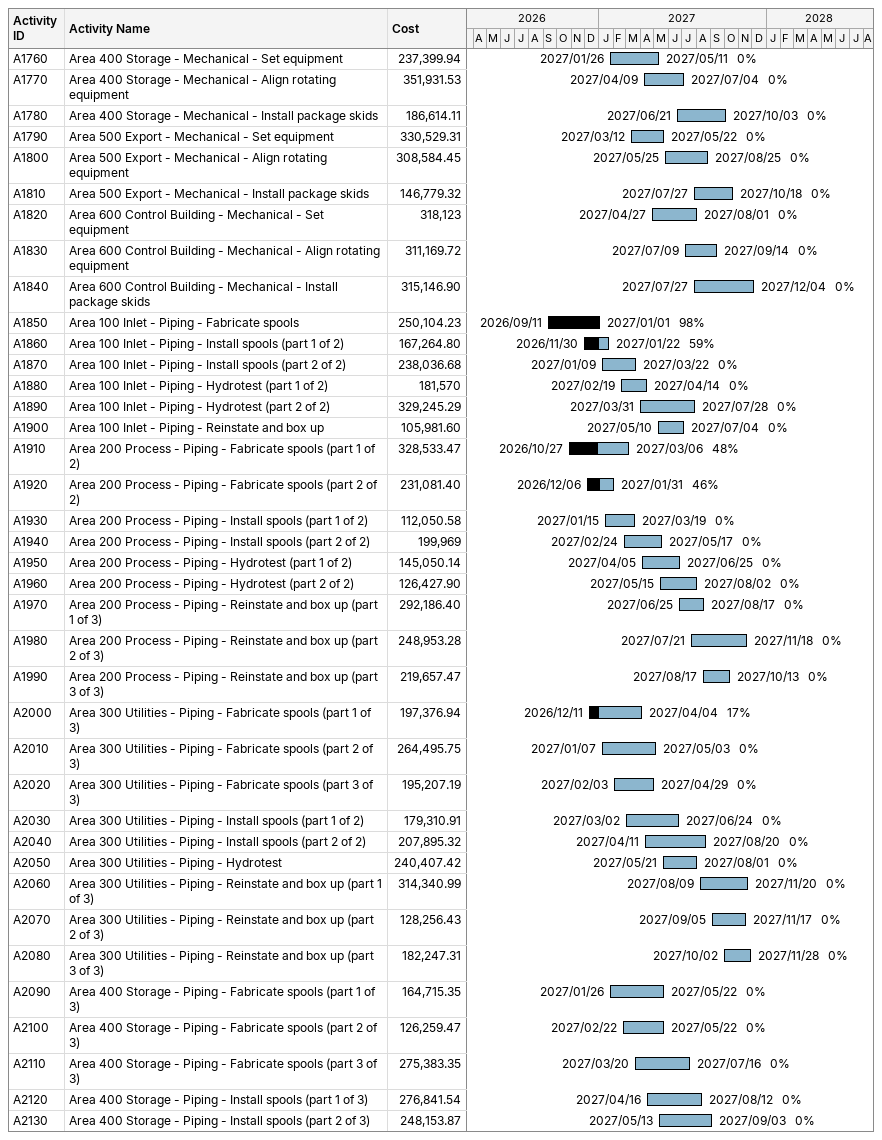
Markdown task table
| ID | Task | Start | Finish | % complete | Cost |
|---|---|---|---|---|---|
| A1760 | Area 400 Storage - Mechanical - Set equipment | 2027-01-26 | 2027-05-11 | 0 | 237399.94 |
| A1770 | Area 400 Storage - Mechanical - Align rotating equipment | 2027-04-09 | 2027-07-04 | 0 | 351931.53 |
| A1780 | Area 400 Storage - Mechanical - Install package skids | 2027-06-21 | 2027-10-03 | 0 | 186614.11 |
| A1790 | Area 500 Export - Mechanical - Set equipment | 2027-03-12 | 2027-05-22 | 0 | 330529.31 |
| A1800 | Area 500 Export - Mechanical - Align rotating equipment | 2027-05-25 | 2027-08-25 | 0 | 308584.45 |
| A1810 | Area 500 Export - Mechanical - Install package skids | 2027-07-27 | 2027-10-18 | 0 | 146779.32 |
| A1820 | Area 600 Control Building - Mechanical - Set equipment | 2027-04-27 | 2027-08-01 | 0 | 318123 |
| A1830 | Area 600 Control Building - Mechanical - Align rotating equipment | 2027-07-09 | 2027-09-14 | 0 | 311169.72 |
| A1840 | Area 600 Control Building - Mechanical - Install package skids | 2027-07-27 | 2027-12-04 | 0 | 315146.90 |
| A1850 | Area 100 Inlet - Piping - Fabricate spools | 2026-09-11 | 2027-01-01 | 98 | 250104.23 |
| A1860 | Area 100 Inlet - Piping - Install spools (part 1 of 2) | 2026-11-30 | 2027-01-22 | 59 | 167264.80 |
| A1870 | Area 100 Inlet - Piping - Install spools (part 2 of 2) | 2027-01-09 | 2027-03-22 | 0 | 238036.68 |
| A1880 | Area 100 Inlet - Piping - Hydrotest (part 1 of 2) | 2027-02-19 | 2027-04-14 | 0 | 181570 |
| A1890 | Area 100 Inlet - Piping - Hydrotest (part 2 of 2) | 2027-03-31 | 2027-07-28 | 0 | 329245.29 |
| A1900 | Area 100 Inlet - Piping - Reinstate and box up | 2027-05-10 | 2027-07-04 | 0 | 105981.60 |
| A1910 | Area 200 Process - Piping - Fabricate spools (part 1 of 2) | 2026-10-27 | 2027-03-06 | 48 | 328533.47 |
| A1920 | Area 200 Process - Piping - Fabricate spools (part 2 of 2) | 2026-12-06 | 2027-01-31 | 46 | 231081.40 |
| A1930 | Area 200 Process - Piping - Install spools (part 1 of 2) | 2027-01-15 | 2027-03-19 | 0 | 112050.58 |
| A1940 | Area 200 Process - Piping - Install spools (part 2 of 2) | 2027-02-24 | 2027-05-17 | 0 | 199969 |
| A1950 | Area 200 Process - Piping - Hydrotest (part 1 of 2) | 2027-04-05 | 2027-06-25 | 0 | 145050.14 |
| A1960 | Area 200 Process - Piping - Hydrotest (part 2 of 2) | 2027-05-15 | 2027-08-02 | 0 | 126427.90 |
| A1970 | Area 200 Process - Piping - Reinstate and box up (part 1 of 3) | 2027-06-25 | 2027-08-17 | 0 | 292186.40 |
| A1980 | Area 200 Process - Piping - Reinstate and box up (part 2 of 3) | 2027-07-21 | 2027-11-18 | 0 | 248953.28 |
| A1990 | Area 200 Process - Piping - Reinstate and box up (part 3 of 3) | 2027-08-17 | 2027-10-13 | 0 | 219657.47 |
| A2000 | Area 300 Utilities - Piping - Fabricate spools (part 1 of 3) | 2026-12-11 | 2027-04-04 | 17 | 197376.94 |
| A2010 | Area 300 Utilities - Piping - Fabricate spools (part 2 of 3) | 2027-01-07 | 2027-05-03 | 0 | 264495.75 |
| A2020 | Area 300 Utilities - Piping - Fabricate spools (part 3 of 3) | 2027-02-03 | 2027-04-29 | 0 | 195207.19 |
| A2030 | Area 300 Utilities - Piping - Install spools (part 1 of 2) | 2027-03-02 | 2027-06-24 | 0 | 179310.91 |
| A2040 | Area 300 Utilities - Piping - Install spools (part 2 of 2) | 2027-04-11 | 2027-08-20 | 0 | 207895.32 |
| A2050 | Area 300 Utilities - Piping - Hydrotest | 2027-05-21 | 2027-08-01 | 0 | 240407.42 |
| A2060 | Area 300 Utilities - Piping - Reinstate and box up (part 1 of 3) | 2027-08-09 | 2027-11-20 | 0 | 314340.99 |
| A2070 | Area 300 Utilities - Piping - Reinstate and box up (part 2 of 3) | 2027-09-05 | 2027-11-17 | 0 | 128256.43 |
| A2080 | Area 300 Utilities - Piping - Reinstate and box up (part 3 of 3) | 2027-10-02 | 2027-11-28 | 0 | 182247.31 |
| A2090 | Area 400 Storage - Piping - Fabricate spools (part 1 of 3) | 2027-01-26 | 2027-05-22 | 0 | 164715.35 |
| A2100 | Area 400 Storage - Piping - Fabricate spools (part 2 of 3) | 2027-02-22 | 2027-05-22 | 0 | 126259.47 |
| A2110 | Area 400 Storage - Piping - Fabricate spools (part 3 of 3) | 2027-03-20 | 2027-07-16 | 0 | 275383.35 |
| A2120 | Area 400 Storage - Piping - Install spools (part 1 of 3) | 2027-04-16 | 2027-08-12 | 0 | 276841.54 |
| A2130 | Area 400 Storage - Piping - Install spools (part 2 of 3) | 2027-05-13 | 2027-09-03 | 0 | 248153.87 |
